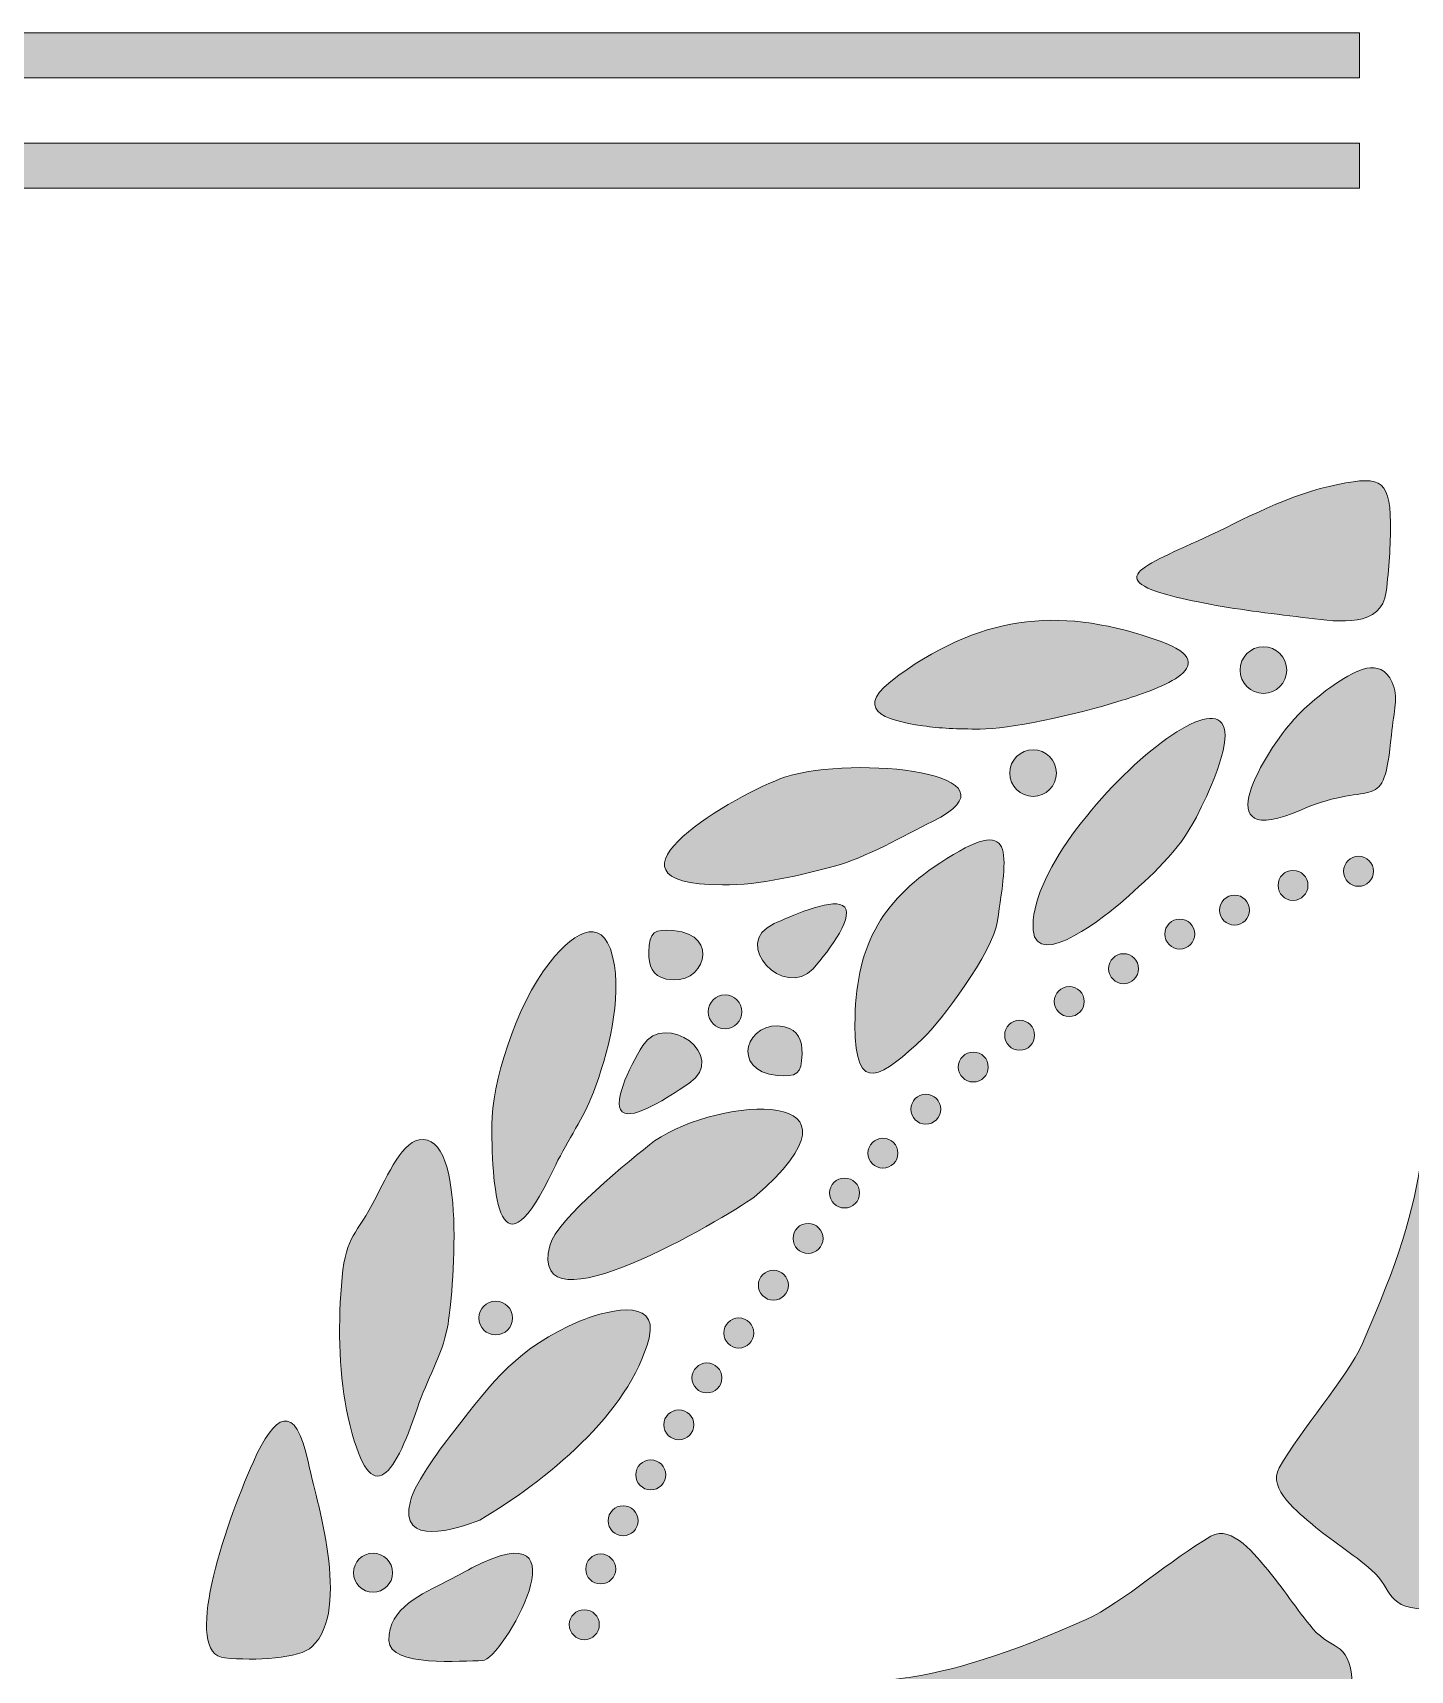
# Model space of a CAD drawing. Header units: inches. Extents: x -128 to 724, y -4 to 847.
# Drawn here: x 256.8 to 423.9, y 633.1 to 831.7 of the extents above; entities that cross this region are included whole.
import ezdxf

# ---------------------------------------------------------------- set-up
doc = ezdxf.new("R2010")
doc.units = ezdxf.units.IN
doc.header["$MEASUREMENT"] = 0
doc.layers.add('图层 1', color=7, linetype='Continuous')

# ---------------------------------------------------------------- blocks, each defined once
blk = doc.blocks.new('block 2')
at = {"layer": '图层 1', "true_color": 0xffffff}
h = blk.add_hatch(color=7, dxfattribs=at)
h.dxf.hatch_style = 2
h.paths.add_polyline_path([(-126.83, 831.65), (417.76, 831.65), (417.76, 826.2), (-126.83, 826.2)])
h = blk.add_hatch(color=7, dxfattribs=at)
h.dxf.hatch_style = 2
h.paths.add_polyline_path([(-126.83, 818.25), (417.76, 818.25), (417.76, 812.8), (-126.83, 812.8)])
h = blk.add_hatch(color=7, dxfattribs=at)
h.dxf.hatch_style = 2
edge = h.paths.add_edge_path()
edge.add_spline(control_points=[(412.13, 650.7), (414, 649.08), (417.06, 647.11), (419.25, 645.22), (422.03, 642.82), (420.64, 640.44), (426.68, 640.44), (426.68, 640.44), (448.2, 640.33), (448.2, 640.33), (451.97, 640.26), (460.38, 639.29), (461.8, 642.37), (463.02, 645.04), (460.06, 646.34), (458.01, 646.83), (457.03, 647.07), (456.01, 647.26), (455.18, 647.54), (434.86, 654.23), (430.88, 670.9), (431.09, 689.53), (431.31, 708.96), (431.78, 728.35), (432.06, 747.79), (432.18, 755.64), (432.23, 763.48), (432.13, 771.3), (431.9, 791.08), (426.81, 791.22), (426.61, 770.51), (426.61, 770.51), (426.4, 747.45), (426.4, 747.45), (426.4, 747.45), (426.13, 718.15), (426.13, 718.15), (425.95, 698.08), (426.74, 692.19), (418.14, 672.71), (416.11, 668.31), (410.73, 662.33), (408.03, 657.62), (406.53, 655), (410.52, 652.1), (412.13, 650.7)], knot_values=[0, 0, 0, 0, 1, 1, 1, 2, 2, 2, 3, 3, 3, 4, 4, 4, 5, 5, 5, 6, 6, 6, 7, 7, 7, 8, 8, 8, 9, 9, 9, 10, 10, 10, 11, 11, 11, 12, 12, 12, 13, 13, 13, 14, 14, 14, 15, 15, 15, 15], degree=3, periodic=1)
h = blk.add_hatch(color=7, dxfattribs=at)
h.dxf.hatch_style = 2
edge = h.paths.add_edge_path()
edge.add_spline(control_points=[(398.12, 769.99), (390.02, 766.36), (386.16, 764.9), (399.63, 762.35), (403.59, 761.6), (407.48, 761.18), (411.63, 760.66), (415.33, 760.2), (420.45, 759.49), (421.02, 763.86), (421.34, 766.62), (421.57, 769.47), (421.54, 772.23), (421.48, 777.82), (420.07, 777.96), (414.1, 776.64), (408.4, 775.37), (402.22, 771.84), (398.12, 769.99)], knot_values=[0, 0, 0, 0, 1, 1, 1, 2, 2, 2, 3, 3, 3, 4, 4, 4, 5, 5, 5, 6, 6, 6, 6], degree=3, periodic=1)
h = blk.add_hatch(color=7, dxfattribs=at)
h.dxf.hatch_style = 2
edge = h.paths.add_edge_path()
edge.add_spline(control_points=[(378.2, 722.84), (378.6, 717.77), (387.31, 724.79), (389.16, 726.44), (392.5, 729.41), (395.83, 732.3), (397.99, 736.54), (412.42, 764.92), (377.21, 735.56), (378.2, 722.84)], knot_values=[0, 0, 0, 0, 1, 1, 1, 2, 2, 2, 3, 3, 3, 3], degree=3, periodic=1)
h = blk.add_hatch(color=7, dxfattribs=at)
h.dxf.hatch_style = 2
edge = h.paths.add_edge_path()
edge.add_spline(control_points=[(393.58, 757.87), (382.01, 761.98), (372.63, 761.4), (361.9, 753.75), (356.02, 749.55), (360.01, 748.31), (364.83, 747.6), (366.89, 747.29), (368.95, 747.21), (371.76, 747.21), (375.22, 747.21), (382.93, 748.79), (388.99, 750.7), (392.51, 751.8), (402.1, 754.82), (393.58, 757.87)], knot_values=[0, 0, 0, 0, 1, 1, 1, 2, 2, 2, 3, 3, 3, 4, 4, 4, 5, 5, 5, 5], degree=3, periodic=1)
h = blk.add_hatch(color=7, dxfattribs=at)
h.dxf.hatch_style = 2
edge = h.paths.add_edge_path()
edge.add_spline(control_points=[(406.12, 751.54), (407.68, 751.54), (408.95, 752.81), (408.95, 754.37), (408.95, 755.92), (407.68, 757.19), (406.12, 757.19), (404.56, 757.19), (403.29, 755.92), (403.29, 754.37), (403.29, 752.81), (404.56, 751.54), (406.12, 751.54)], knot_values=[0, 0, 0, 0, 1, 1, 1, 2, 2, 2, 3, 3, 3, 4, 4, 4, 4], degree=3, periodic=1)
h = blk.add_hatch(color=7, dxfattribs=at)
h.dxf.hatch_style = 2
edge = h.paths.add_edge_path()
edge.add_spline(control_points=[(414.98, 752.76), (412.86, 751.39), (410.94, 749.59), (409.8, 748.35), (406.5, 744.73), (398.68, 732.19), (410.74, 737.42), (419.74, 741.32), (420.64, 736.42), (421.65, 746.47), (421.95, 749.55), (422.56, 751.11), (421.74, 752.87), (420.23, 756.07), (417.35, 754.29), (414.98, 752.76)], knot_values=[0, 0, 0, 0, 1, 1, 1, 2, 2, 2, 3, 3, 3, 4, 4, 4, 5, 5, 5, 5], degree=3, periodic=1)
h = blk.add_hatch(color=7, dxfattribs=at)
h.dxf.hatch_style = 2
edge = h.paths.add_edge_path()
edge.add_spline(control_points=[(381.01, 741.88), (381.01, 743.43), (379.74, 744.7), (378.19, 744.7), (376.63, 744.7), (375.36, 743.43), (375.36, 741.88), (375.36, 740.32), (376.63, 739.05), (378.19, 739.05), (379.74, 739.05), (381.01, 740.32), (381.01, 741.88)], knot_values=[0, 0, 0, 0, 1, 1, 1, 2, 2, 2, 3, 3, 3, 4, 4, 4, 4], degree=3, periodic=1)
h = blk.add_hatch(color=7, dxfattribs=at)
h.dxf.hatch_style = 2
edge = h.paths.add_edge_path()
edge.add_spline(control_points=[(348.04, 741.36), (342.44, 739.52), (323.28, 728.4), (340.5, 728.3), (345.15, 728.28), (350.04, 729.52), (354.09, 730.59), (357.87, 731.58), (362.51, 734.29), (365.98, 736.01), (377.68, 741.75), (356.61, 744.18), (348.04, 741.36)], knot_values=[0, 0, 0, 0, 1, 1, 1, 2, 2, 2, 3, 3, 3, 4, 4, 4, 4], degree=3, periodic=1)
h = blk.add_hatch(color=7, dxfattribs=at)
h.dxf.hatch_style = 2
edge = h.paths.add_edge_path()
edge.add_spline(control_points=[(366.86, 730.95), (359.64, 726.2), (356.58, 720.7), (356.58, 711.34), (356.58, 702.41), (359.93, 705.15), (364.91, 709.78), (366.79, 711.51), (373.39, 720.2), (373.88, 723.94), (374.98, 732.25), (376.37, 737.21), (366.86, 730.95)], knot_values=[0, 0, 0, 0, 1, 1, 1, 2, 2, 2, 3, 3, 3, 4, 4, 4, 4], degree=3, periodic=1)
h = blk.add_hatch(color=7, dxfattribs=at)
h.dxf.hatch_style = 2
edge = h.paths.add_edge_path()
edge.add_spline(control_points=[(419.48, 729.96), (419.48, 730.96), (418.67, 731.78), (417.67, 731.78), (416.66, 731.78), (415.85, 730.96), (415.85, 729.96), (415.85, 728.96), (416.66, 728.14), (417.67, 728.14), (418.67, 728.14), (419.48, 728.96), (419.48, 729.96)], knot_values=[0, 0, 0, 0, 1, 1, 1, 2, 2, 2, 3, 3, 3, 4, 4, 4, 4], degree=3, periodic=1)
h = blk.add_hatch(color=7, dxfattribs=at)
h.dxf.hatch_style = 2
edge = h.paths.add_edge_path()
edge.add_spline(control_points=[(409.71, 730.07), (410.72, 730.07), (411.53, 729.26), (411.53, 728.25), (411.53, 727.25), (410.72, 726.44), (409.71, 726.44), (408.71, 726.44), (407.9, 727.25), (407.9, 728.25), (407.9, 729.26), (408.71, 730.07), (409.71, 730.07)], knot_values=[0, 0, 0, 0, 1, 1, 1, 2, 2, 2, 3, 3, 3, 4, 4, 4, 4], degree=3, periodic=1)
h = blk.add_hatch(color=7, dxfattribs=at)
h.dxf.hatch_style = 2
edge = h.paths.add_edge_path()
edge.add_spline(control_points=[(400.8, 725.25), (400.8, 724.24), (401.62, 723.43), (402.62, 723.43), (403.62, 723.43), (404.43, 724.24), (404.43, 725.25), (404.43, 726.25), (403.62, 727.07), (402.62, 727.07), (401.62, 727.07), (400.8, 726.25), (400.8, 725.25)], knot_values=[0, 0, 0, 0, 1, 1, 1, 2, 2, 2, 3, 3, 3, 4, 4, 4, 4], degree=3, periodic=1)
h = blk.add_hatch(color=7, dxfattribs=at)
h.dxf.hatch_style = 2
edge = h.paths.add_edge_path()
edge.add_spline(control_points=[(319.6, 718.96), (315.3, 713.6), (312.54, 704.01), (312.54, 699.26), (312.54, 690.63), (313.49, 680.06), (320.01, 693.81), (321.4, 696.73), (323.45, 699.78), (324.54, 702.4), (326.22, 706.45), (328.22, 713.43), (327.41, 718.53), (326.39, 724.96), (322.72, 722.85), (319.6, 718.96)], knot_values=[0, 0, 0, 0, 1, 1, 1, 2, 2, 2, 3, 3, 3, 4, 4, 4, 5, 5, 5, 5], degree=3, periodic=1)
h = blk.add_hatch(color=7, dxfattribs=at)
h.dxf.hatch_style = 2
edge = h.paths.add_edge_path()
edge.add_spline(control_points=[(355.08, 725.82), (353.57, 726.69), (348.52, 724.39), (346.79, 723.62), (341.37, 721.19), (348.07, 714.38), (351.49, 718.14), (353.56, 720.43), (356.77, 724.85), (355.08, 725.82)], knot_values=[0, 0, 0, 0, 1, 1, 1, 2, 2, 2, 3, 3, 3, 3], degree=3, periodic=1)
h = blk.add_hatch(color=7, dxfattribs=at)
h.dxf.hatch_style = 2
edge = h.paths.add_edge_path()
edge.add_spline(control_points=[(331.58, 720.18), (331.55, 718.49), (332.01, 717.28), (333.69, 716.89), (338.25, 715.85), (340.5, 722.28), (334.54, 722.78), (332.3, 722.96), (331.62, 722.67), (331.58, 720.18)], knot_values=[0, 0, 0, 0, 1, 1, 1, 2, 2, 2, 3, 3, 3, 3], degree=3, periodic=1)
h = blk.add_hatch(color=7, dxfattribs=at)
h.dxf.hatch_style = 2
edge = h.paths.add_edge_path()
edge.add_spline(control_points=[(394.16, 722.35), (394.16, 721.35), (394.97, 720.53), (395.97, 720.53), (396.98, 720.53), (397.79, 721.35), (397.79, 722.35), (397.79, 723.35), (396.98, 724.17), (395.97, 724.17), (394.97, 724.17), (394.16, 723.35), (394.16, 722.35)], knot_values=[0, 0, 0, 0, 1, 1, 1, 2, 2, 2, 3, 3, 3, 4, 4, 4, 4], degree=3, periodic=1)
h = blk.add_hatch(color=7, dxfattribs=at)
h.dxf.hatch_style = 2
edge = h.paths.add_edge_path()
edge.add_spline(control_points=[(387.35, 718.15), (387.35, 717.14), (388.16, 716.33), (389.16, 716.33), (390.16, 716.33), (390.98, 717.14), (390.98, 718.15), (390.98, 719.15), (390.16, 719.97), (389.16, 719.97), (388.16, 719.97), (387.35, 719.15), (387.35, 718.15)], knot_values=[0, 0, 0, 0, 1, 1, 1, 2, 2, 2, 3, 3, 3, 4, 4, 4, 4], degree=3, periodic=1)
h = blk.add_hatch(color=7, dxfattribs=at)
h.dxf.hatch_style = 2
edge = h.paths.add_edge_path()
edge.add_spline(control_points=[(338.77, 712.92), (338.77, 711.79), (339.7, 710.87), (340.82, 710.87), (341.95, 710.87), (342.87, 711.79), (342.87, 712.92), (342.87, 714.05), (341.95, 714.98), (340.82, 714.98), (339.7, 714.98), (338.77, 714.05), (338.77, 712.92)], knot_values=[0, 0, 0, 0, 1, 1, 1, 2, 2, 2, 3, 3, 3, 4, 4, 4, 4], degree=3, periodic=1)
h = blk.add_hatch(color=7, dxfattribs=at)
h.dxf.hatch_style = 2
edge = h.paths.add_edge_path()
edge.add_spline(control_points=[(380.76, 714.17), (380.76, 713.17), (381.58, 712.35), (382.58, 712.35), (383.58, 712.35), (384.39, 713.17), (384.39, 714.17), (384.39, 715.17), (383.58, 715.99), (382.58, 715.99), (381.58, 715.99), (380.76, 715.17), (380.76, 714.17)], knot_values=[0, 0, 0, 0, 1, 1, 1, 2, 2, 2, 3, 3, 3, 4, 4, 4, 4], degree=3, periodic=1)
h = blk.add_hatch(color=7, dxfattribs=at)
h.dxf.hatch_style = 2
edge = h.paths.add_edge_path()
edge.add_spline(control_points=[(330.86, 708.82), (329.21, 706.2), (326.82, 701.29), (328.65, 700.63), (330.29, 700.03), (334.86, 703.17), (336.43, 704.24), (341.34, 707.57), (333.57, 713.12), (330.86, 708.82)], knot_values=[0, 0, 0, 0, 1, 1, 1, 2, 2, 2, 3, 3, 3, 3], degree=3, periodic=1)
h = blk.add_hatch(color=7, dxfattribs=at)
h.dxf.hatch_style = 2
edge = h.paths.add_edge_path()
edge.add_spline(control_points=[(348.05, 711.1), (343.49, 712.14), (341.24, 705.71), (347.2, 705.21), (349.45, 705.02), (350.12, 705.32), (350.16, 707.82), (350.19, 709.5), (349.73, 710.71), (348.05, 711.1)], knot_values=[0, 0, 0, 0, 1, 1, 1, 2, 2, 2, 3, 3, 3, 3], degree=3, periodic=1)
h = blk.add_hatch(color=7, dxfattribs=at)
h.dxf.hatch_style = 2
edge = h.paths.add_edge_path()
edge.add_spline(control_points=[(374.74, 710.08), (374.74, 709.08), (375.55, 708.26), (376.56, 708.26), (377.56, 708.26), (378.37, 709.08), (378.37, 710.08), (378.37, 711.09), (377.56, 711.9), (376.56, 711.9), (375.55, 711.9), (374.74, 711.09), (374.74, 710.08)], knot_values=[0, 0, 0, 0, 1, 1, 1, 2, 2, 2, 3, 3, 3, 4, 4, 4, 4], degree=3, periodic=1)
h = blk.add_hatch(color=7, dxfattribs=at)
h.dxf.hatch_style = 2
edge = h.paths.add_edge_path()
edge.add_spline(control_points=[(369.11, 706.22), (369.11, 705.22), (369.93, 704.41), (370.93, 704.41), (371.94, 704.41), (372.75, 705.22), (372.75, 706.22), (372.75, 707.23), (371.94, 708.04), (370.93, 708.04), (369.94, 708.04), (369.11, 707.23), (369.11, 706.22)], knot_values=[0, 0, 0, 0, 1, 1, 1, 2, 2, 2, 3, 3, 3, 4, 4, 4, 4], degree=3, periodic=1)
h = blk.add_hatch(color=7, dxfattribs=at)
h.dxf.hatch_style = 2
edge = h.paths.add_edge_path()
edge.add_spline(control_points=[(319.56, 684.56), (316.78, 673.57), (340.62, 687.84), (344.37, 690.43), (359.99, 703.96), (340.32, 702.71), (332.28, 697.28), (329.35, 694.96), (320.38, 687.79), (319.56, 684.56)], knot_values=[0, 0, 0, 0, 1, 1, 1, 2, 2, 2, 3, 3, 3, 3], degree=3, periodic=1)
h = blk.add_hatch(color=7, dxfattribs=at)
h.dxf.hatch_style = 2
edge = h.paths.add_edge_path()
edge.add_spline(control_points=[(363.36, 701.11), (363.36, 700.11), (364.17, 699.29), (365.17, 699.29), (366.18, 699.29), (366.99, 700.11), (366.99, 701.11), (366.99, 702.11), (366.18, 702.93), (365.17, 702.93), (364.17, 702.93), (363.36, 702.11), (363.36, 701.11)], knot_values=[0, 0, 0, 0, 1, 1, 1, 2, 2, 2, 3, 3, 3, 4, 4, 4, 4], degree=3, periodic=1)
h = blk.add_hatch(color=7, dxfattribs=at)
h.dxf.hatch_style = 2
edge = h.paths.add_edge_path()
edge.add_spline(control_points=[(303.72, 697.4), (301.39, 696.98), (299.56, 692.34), (298.03, 689.55), (295.79, 685.46), (294.73, 685.57), (294.28, 679.71), (293.87, 674.33), (294.02, 668.64), (295.12, 663.73), (297.7, 652.26), (300.58, 656.15), (303.51, 664.89), (304.67, 668.38), (306.46, 671.12), (307.15, 674.66), (307.84, 678.31), (309.62, 698.47), (303.72, 697.4)], knot_values=[0, 0, 0, 0, 1, 1, 1, 2, 2, 2, 3, 3, 3, 4, 4, 4, 5, 5, 5, 6, 6, 6, 6], degree=3, periodic=1)
h = blk.add_hatch(color=7, dxfattribs=at)
h.dxf.hatch_style = 2
edge = h.paths.add_edge_path()
edge.add_spline(control_points=[(358.16, 695.77), (358.16, 694.77), (358.97, 693.96), (359.98, 693.96), (360.97, 693.96), (361.79, 694.77), (361.79, 695.77), (361.79, 696.77), (360.98, 697.59), (359.98, 697.59), (358.97, 697.59), (358.16, 696.77), (358.16, 695.77)], knot_values=[0, 0, 0, 0, 1, 1, 1, 2, 2, 2, 3, 3, 3, 4, 4, 4, 4], degree=3, periodic=1)
h = blk.add_hatch(color=7, dxfattribs=at)
h.dxf.hatch_style = 2
edge = h.paths.add_edge_path()
edge.add_spline(control_points=[(355.32, 689.13), (356.32, 689.13), (357.14, 689.95), (357.14, 690.95), (357.14, 691.95), (356.32, 692.76), (355.32, 692.76), (354.32, 692.76), (353.5, 691.95), (353.5, 690.95), (353.5, 689.95), (354.32, 689.13), (355.32, 689.13)], knot_values=[0, 0, 0, 0, 1, 1, 1, 2, 2, 2, 3, 3, 3, 4, 4, 4, 4], degree=3, periodic=1)
h = blk.add_hatch(color=7, dxfattribs=at)
h.dxf.hatch_style = 2
edge = h.paths.add_edge_path()
edge.add_spline(control_points=[(349.07, 685.44), (349.07, 684.44), (349.88, 683.62), (350.89, 683.62), (351.89, 683.62), (352.71, 684.44), (352.71, 685.44), (352.71, 686.44), (351.89, 687.26), (350.89, 687.26), (349.88, 687.26), (349.07, 686.44), (349.07, 685.44)], knot_values=[0, 0, 0, 0, 1, 1, 1, 2, 2, 2, 3, 3, 3, 4, 4, 4, 4], degree=3, periodic=1)
h = blk.add_hatch(color=7, dxfattribs=at)
h.dxf.hatch_style = 2
edge = h.paths.add_edge_path()
edge.add_spline(control_points=[(344.86, 679.76), (344.86, 678.76), (345.69, 677.95), (346.68, 677.95), (347.68, 677.95), (348.51, 678.76), (348.51, 679.76), (348.51, 680.76), (347.68, 681.58), (346.68, 681.58), (345.69, 681.58), (344.86, 680.76), (344.86, 679.76)], knot_values=[0, 0, 0, 0, 1, 1, 1, 2, 2, 2, 3, 3, 3, 4, 4, 4, 4], degree=3, periodic=1)
h = blk.add_hatch(color=7, dxfattribs=at)
h.dxf.hatch_style = 2
edge = h.paths.add_edge_path()
edge.add_spline(control_points=[(302.65, 653.58), (301.2, 647.95), (308.22, 650.14), (311.08, 651.29), (318.99, 655.97), (329.23, 664.18), (331.6, 673.36), (332.95, 678.58), (325.83, 676.53), (323.18, 675.39), (315.73, 672.24), (312.58, 668.05), (308.04, 662.2), (306.63, 660.38), (303.25, 655.94), (302.65, 653.58)], knot_values=[0, 0, 0, 0, 1, 1, 1, 2, 2, 2, 3, 3, 3, 4, 4, 4, 5, 5, 5, 5], degree=3, periodic=1)
h = blk.add_hatch(color=7, dxfattribs=at)
h.dxf.hatch_style = 2
edge = h.paths.add_edge_path()
edge.add_spline(control_points=[(310.95, 675.79), (310.95, 674.65), (311.87, 673.73), (313, 673.73), (314.13, 673.73), (315.05, 674.65), (315.05, 675.79), (315.05, 676.91), (314.13, 677.84), (313, 677.84), (311.87, 677.84), (310.95, 676.91), (310.95, 675.79)], knot_values=[0, 0, 0, 0, 1, 1, 1, 2, 2, 2, 3, 3, 3, 4, 4, 4, 4], degree=3, periodic=1)
h = blk.add_hatch(color=7, dxfattribs=at)
h.dxf.hatch_style = 2
edge = h.paths.add_edge_path()
edge.add_spline(control_points=[(340.67, 673.97), (340.67, 672.97), (341.48, 672.15), (342.49, 672.15), (343.49, 672.15), (344.3, 672.97), (344.3, 673.97), (344.3, 674.97), (343.49, 675.79), (342.49, 675.79), (341.48, 675.79), (340.67, 674.97), (340.67, 673.97)], knot_values=[0, 0, 0, 0, 1, 1, 1, 2, 2, 2, 3, 3, 3, 4, 4, 4, 4], degree=3, periodic=1)
h = blk.add_hatch(color=7, dxfattribs=at)
h.dxf.hatch_style = 2
edge = h.paths.add_edge_path()
edge.add_spline(control_points=[(338.62, 666.7), (339.63, 666.7), (340.44, 667.52), (340.44, 668.52), (340.44, 669.52), (339.63, 670.34), (338.62, 670.34), (337.63, 670.34), (336.81, 669.52), (336.81, 668.52), (336.81, 667.52), (337.63, 666.7), (338.62, 666.7)], knot_values=[0, 0, 0, 0, 1, 1, 1, 2, 2, 2, 3, 3, 3, 4, 4, 4, 4], degree=3, periodic=1)
h = blk.add_hatch(color=7, dxfattribs=at)
h.dxf.hatch_style = 2
edge = h.paths.add_edge_path()
edge.add_spline(control_points=[(290.73, 635.95), (295.56, 640.41), (291.16, 654.03), (290.29, 658.17), (288.67, 665.87), (286.17, 664.06), (283.61, 658.36), (279.93, 650.17), (275, 635.06), (280.14, 634.57), (283.74, 634.22), (289.27, 634.46), (290.73, 635.95)], knot_values=[0, 0, 0, 0, 1, 1, 1, 2, 2, 2, 3, 3, 3, 4, 4, 4, 4], degree=3, periodic=1)
h = blk.add_hatch(color=7, dxfattribs=at)
h.dxf.hatch_style = 2
edge = h.paths.add_edge_path()
edge.add_spline(control_points=[(335.22, 661.02), (336.22, 661.02), (337.04, 661.84), (337.04, 662.84), (337.04, 663.84), (336.22, 664.65), (335.22, 664.65), (334.22, 664.65), (333.39, 663.84), (333.39, 662.84), (333.39, 661.84), (334.22, 661.02), (335.22, 661.02)], knot_values=[0, 0, 0, 0, 1, 1, 1, 2, 2, 2, 3, 3, 3, 4, 4, 4, 4], degree=3, periodic=1)
h = blk.add_hatch(color=7, dxfattribs=at)
h.dxf.hatch_style = 2
edge = h.paths.add_edge_path()
edge.add_spline(control_points=[(331.82, 654.95), (332.81, 654.95), (333.63, 655.76), (333.63, 656.77), (333.63, 657.76), (332.81, 658.58), (331.82, 658.58), (330.81, 658.58), (329.99, 657.76), (329.99, 656.77), (329.99, 655.76), (330.81, 654.95), (331.82, 654.95)], knot_values=[0, 0, 0, 0, 1, 1, 1, 2, 2, 2, 3, 3, 3, 4, 4, 4, 4], degree=3, periodic=1)
h = blk.add_hatch(color=7, dxfattribs=at)
h.dxf.hatch_style = 2
edge = h.paths.add_edge_path()
edge.add_spline(control_points=[(311.42, 634.24), (313.68, 634.24), (324.6, 653.03), (310.09, 645.48), (308.99, 644.91), (308.12, 644.4), (307.01, 643.83), (304.22, 642.4), (299.93, 640.62), (300.05, 636.69), (300.14, 633.38), (308.95, 634.24), (311.42, 634.24)], knot_values=[0, 0, 0, 0, 1, 1, 1, 2, 2, 2, 3, 3, 3, 4, 4, 4, 4], degree=3, periodic=1)
h = blk.add_hatch(color=7, dxfattribs=at)
h.dxf.hatch_style = 2
edge = h.paths.add_edge_path()
edge.add_spline(control_points=[(330.28, 651.2), (330.28, 652.2), (329.46, 653.02), (328.46, 653.02), (327.46, 653.02), (326.64, 652.2), (326.64, 651.2), (326.64, 650.2), (327.46, 649.38), (328.46, 649.38), (329.46, 649.38), (330.28, 650.2), (330.28, 651.2)], knot_values=[0, 0, 0, 0, 1, 1, 1, 2, 2, 2, 3, 3, 3, 4, 4, 4, 4], degree=3, periodic=1)
h = blk.add_hatch(color=7, dxfattribs=at)
h.dxf.hatch_style = 2
edge = h.paths.add_edge_path()
edge.add_spline(control_points=[(410.52, 599.34), (411.01, 597.3), (412.32, 594.34), (414.99, 595.56), (418.07, 596.98), (417.1, 605.38), (417.02, 609.16), (417.02, 609.16), (416.91, 630.68), (416.91, 630.68), (416.91, 636.71), (414.54, 635.32), (412.13, 638.1), (410.25, 640.29), (408.28, 643.36), (406.65, 645.23), (405.26, 646.83), (402.36, 650.82), (399.75, 649.32), (395.03, 646.63), (389.05, 641.24), (384.64, 639.22), (365.17, 630.61), (359.27, 631.4), (339.21, 631.22), (339.21, 631.22), (309.9, 630.95), (309.9, 630.95), (309.9, 630.95), (286.85, 630.74), (286.85, 630.74), (266.13, 630.55), (266.29, 625.46), (286.06, 625.22), (293.88, 625.13), (301.72, 625.18), (309.57, 625.29), (329, 625.57), (348.39, 626.04), (367.82, 626.26), (386.46, 626.47), (403.13, 622.49), (409.82, 602.18), (410.09, 601.34), (410.29, 600.32), (410.52, 599.34)], knot_values=[0, 0, 0, 0, 1, 1, 1, 2, 2, 2, 3, 3, 3, 4, 4, 4, 5, 5, 5, 6, 6, 6, 7, 7, 7, 8, 8, 8, 9, 9, 9, 10, 10, 10, 11, 11, 11, 12, 12, 12, 13, 13, 13, 14, 14, 14, 15, 15, 15, 15], degree=3, periodic=1)
h = blk.add_hatch(color=7, dxfattribs=at)
h.dxf.hatch_style = 2
edge = h.paths.add_edge_path()
edge.add_spline(control_points=[(298.12, 647.26), (296.82, 647.26), (295.75, 646.2), (295.75, 644.89), (295.75, 643.59), (296.82, 642.53), (298.12, 642.53), (299.43, 642.53), (300.49, 643.59), (300.49, 644.89), (300.49, 646.2), (299.43, 647.26), (298.12, 647.26)], knot_values=[0, 0, 0, 0, 1, 1, 1, 2, 2, 2, 3, 3, 3, 4, 4, 4, 4], degree=3, periodic=1)
h = blk.add_hatch(color=7, dxfattribs=at)
h.dxf.hatch_style = 2
edge = h.paths.add_edge_path()
edge.add_spline(control_points=[(327.56, 645.35), (327.56, 646.35), (326.74, 647.17), (325.74, 647.17), (324.73, 647.17), (323.92, 646.35), (323.92, 645.35), (323.92, 644.35), (324.73, 643.54), (325.74, 643.54), (326.74, 643.54), (327.56, 644.35), (327.56, 645.35)], knot_values=[0, 0, 0, 0, 1, 1, 1, 2, 2, 2, 3, 3, 3, 4, 4, 4, 4], degree=3, periodic=1)
h = blk.add_hatch(color=7, dxfattribs=at)
h.dxf.hatch_style = 2
edge = h.paths.add_edge_path()
edge.add_spline(control_points=[(321.93, 638.6), (321.93, 637.59), (322.75, 636.78), (323.75, 636.78), (324.75, 636.78), (325.57, 637.59), (325.57, 638.6), (325.57, 639.6), (324.75, 640.41), (323.75, 640.41), (322.75, 640.41), (321.93, 639.6), (321.93, 638.6)], knot_values=[0, 0, 0, 0, 1, 1, 1, 2, 2, 2, 3, 3, 3, 4, 4, 4, 4], degree=3, periodic=1)
at = {"layer": '图层 1', "lineweight": 0}
for points in [[(-126.83, 831.65), (417.76, 831.65), (417.76, 826.2), (-126.83, 826.2), (-126.83, 831.65)], [(-126.83, 818.25), (417.76, 818.25), (417.76, 812.8), (-126.83, 812.8), (-126.83, 818.25)]]:
    blk.add_lwpolyline(points, dxfattribs=at)
for points, knots in [([(412.13, 650.7), (414, 649.08), (417.06, 647.11), (419.25, 645.22), (422.03, 642.82), (420.64, 640.44), (426.68, 640.44), (426.68, 640.44), (448.2, 640.33), (448.2, 640.33), (451.97, 640.26), (460.38, 639.29), (461.8, 642.37), (463.02, 645.04), (460.06, 646.34), (458.01, 646.83), (457.03, 647.07), (456.01, 647.26), (455.18, 647.54), (434.86, 654.23), (430.88, 670.9), (431.09, 689.53), (431.31, 708.96), (431.78, 728.35), (432.06, 747.79), (432.18, 755.64), (432.23, 763.48), (432.13, 771.3), (431.9, 791.08), (426.81, 791.22), (426.61, 770.51), (426.61, 770.51), (426.4, 747.45), (426.4, 747.45), (426.4, 747.45), (426.13, 718.15), (426.13, 718.15), (425.95, 698.08), (426.74, 692.19), (418.14, 672.71), (416.11, 668.31), (410.73, 662.33), (408.03, 657.62), (406.53, 655), (410.52, 652.1), (412.13, 650.7)], [0, 0, 0, 0, 1, 1, 1, 2, 2, 2, 3, 3, 3, 4, 4, 4, 5, 5, 5, 6, 6, 6, 7, 7, 7, 8, 8, 8, 9, 9, 9, 10, 10, 10, 11, 11, 11, 12, 12, 12, 13, 13, 13, 14, 14, 14, 15, 15, 15, 15]), ([(398.12, 769.99), (390.02, 766.36), (386.16, 764.9), (399.63, 762.35), (403.59, 761.6), (407.48, 761.18), (411.63, 760.66), (415.33, 760.2), (420.45, 759.49), (421.02, 763.86), (421.34, 766.62), (421.57, 769.47), (421.54, 772.23), (421.48, 777.82), (420.07, 777.96), (414.1, 776.64), (408.4, 775.37), (402.22, 771.84), (398.12, 769.99)], [0, 0, 0, 0, 1, 1, 1, 2, 2, 2, 3, 3, 3, 4, 4, 4, 5, 5, 5, 6, 6, 6, 6]), ([(378.2, 722.84), (378.6, 717.77), (387.31, 724.79), (389.16, 726.44), (392.5, 729.41), (395.83, 732.3), (397.99, 736.54), (412.42, 764.92), (377.21, 735.56), (378.2, 722.84)], [0, 0, 0, 0, 1, 1, 1, 2, 2, 2, 3, 3, 3, 3]), ([(393.58, 757.87), (382.01, 761.98), (372.63, 761.4), (361.9, 753.75), (356.02, 749.55), (360.01, 748.31), (364.83, 747.6), (366.89, 747.29), (368.95, 747.21), (371.76, 747.21), (375.22, 747.21), (382.93, 748.79), (388.99, 750.7), (392.51, 751.8), (402.1, 754.82), (393.58, 757.87)], [0, 0, 0, 0, 1, 1, 1, 2, 2, 2, 3, 3, 3, 4, 4, 4, 5, 5, 5, 5]), ([(406.12, 751.54), (407.68, 751.54), (408.95, 752.81), (408.95, 754.37), (408.95, 755.92), (407.68, 757.19), (406.12, 757.19), (404.56, 757.19), (403.29, 755.92), (403.29, 754.37), (403.29, 752.81), (404.56, 751.54), (406.12, 751.54)], [0, 0, 0, 0, 1, 1, 1, 2, 2, 2, 3, 3, 3, 4, 4, 4, 4]), ([(414.98, 752.76), (412.86, 751.39), (410.94, 749.59), (409.8, 748.35), (406.5, 744.73), (398.68, 732.19), (410.74, 737.42), (419.74, 741.32), (420.64, 736.42), (421.65, 746.47), (421.95, 749.55), (422.56, 751.11), (421.74, 752.87), (420.23, 756.07), (417.35, 754.29), (414.98, 752.76)], [0, 0, 0, 0, 1, 1, 1, 2, 2, 2, 3, 3, 3, 4, 4, 4, 5, 5, 5, 5]), ([(381.01, 741.88), (381.01, 743.43), (379.74, 744.7), (378.19, 744.7), (376.63, 744.7), (375.36, 743.43), (375.36, 741.88), (375.36, 740.32), (376.63, 739.05), (378.19, 739.05), (379.74, 739.05), (381.01, 740.32), (381.01, 741.88)], [0, 0, 0, 0, 1, 1, 1, 2, 2, 2, 3, 3, 3, 4, 4, 4, 4]), ([(348.04, 741.36), (342.44, 739.52), (323.28, 728.4), (340.5, 728.3), (345.15, 728.28), (350.04, 729.52), (354.09, 730.59), (357.87, 731.58), (362.51, 734.29), (365.98, 736.01), (377.68, 741.75), (356.61, 744.18), (348.04, 741.36)], [0, 0, 0, 0, 1, 1, 1, 2, 2, 2, 3, 3, 3, 4, 4, 4, 4]), ([(366.86, 730.95), (359.64, 726.2), (356.58, 720.7), (356.58, 711.34), (356.58, 702.41), (359.93, 705.15), (364.91, 709.78), (366.79, 711.51), (373.39, 720.2), (373.88, 723.94), (374.98, 732.25), (376.37, 737.21), (366.86, 730.95)], [0, 0, 0, 0, 1, 1, 1, 2, 2, 2, 3, 3, 3, 4, 4, 4, 4]), ([(419.48, 729.96), (419.48, 730.96), (418.67, 731.78), (417.67, 731.78), (416.66, 731.78), (415.85, 730.96), (415.85, 729.96), (415.85, 728.96), (416.66, 728.14), (417.67, 728.14), (418.67, 728.14), (419.48, 728.96), (419.48, 729.96)], [0, 0, 0, 0, 1, 1, 1, 2, 2, 2, 3, 3, 3, 4, 4, 4, 4]), ([(409.71, 730.07), (410.72, 730.07), (411.53, 729.26), (411.53, 728.25), (411.53, 727.25), (410.72, 726.44), (409.71, 726.44), (408.71, 726.44), (407.9, 727.25), (407.9, 728.25), (407.9, 729.26), (408.71, 730.07), (409.71, 730.07)], [0, 0, 0, 0, 1, 1, 1, 2, 2, 2, 3, 3, 3, 4, 4, 4, 4]), ([(400.8, 725.25), (400.8, 724.24), (401.62, 723.43), (402.62, 723.43), (403.62, 723.43), (404.43, 724.24), (404.43, 725.25), (404.43, 726.25), (403.62, 727.07), (402.62, 727.07), (401.62, 727.07), (400.8, 726.25), (400.8, 725.25)], [0, 0, 0, 0, 1, 1, 1, 2, 2, 2, 3, 3, 3, 4, 4, 4, 4]), ([(319.6, 718.96), (315.3, 713.6), (312.54, 704.01), (312.54, 699.26), (312.54, 690.63), (313.49, 680.06), (320.01, 693.81), (321.4, 696.73), (323.45, 699.78), (324.54, 702.4), (326.22, 706.45), (328.22, 713.43), (327.41, 718.53), (326.39, 724.96), (322.72, 722.85), (319.6, 718.96)], [0, 0, 0, 0, 1, 1, 1, 2, 2, 2, 3, 3, 3, 4, 4, 4, 5, 5, 5, 5]), ([(355.08, 725.82), (353.57, 726.69), (348.52, 724.39), (346.79, 723.62), (341.37, 721.19), (348.07, 714.38), (351.49, 718.14), (353.56, 720.43), (356.77, 724.85), (355.08, 725.82)], [0, 0, 0, 0, 1, 1, 1, 2, 2, 2, 3, 3, 3, 3]), ([(331.58, 720.18), (331.55, 718.49), (332.01, 717.28), (333.69, 716.89), (338.25, 715.85), (340.5, 722.28), (334.54, 722.78), (332.3, 722.96), (331.62, 722.67), (331.58, 720.18)], [0, 0, 0, 0, 1, 1, 1, 2, 2, 2, 3, 3, 3, 3]), ([(394.16, 722.35), (394.16, 721.35), (394.97, 720.53), (395.97, 720.53), (396.98, 720.53), (397.79, 721.35), (397.79, 722.35), (397.79, 723.35), (396.98, 724.17), (395.97, 724.17), (394.97, 724.17), (394.16, 723.35), (394.16, 722.35)], [0, 0, 0, 0, 1, 1, 1, 2, 2, 2, 3, 3, 3, 4, 4, 4, 4]), ([(387.35, 718.15), (387.35, 717.14), (388.16, 716.33), (389.16, 716.33), (390.16, 716.33), (390.98, 717.14), (390.98, 718.15), (390.98, 719.15), (390.16, 719.97), (389.16, 719.97), (388.16, 719.97), (387.35, 719.15), (387.35, 718.15)], [0, 0, 0, 0, 1, 1, 1, 2, 2, 2, 3, 3, 3, 4, 4, 4, 4]), ([(338.77, 712.92), (338.77, 711.79), (339.7, 710.87), (340.82, 710.87), (341.95, 710.87), (342.87, 711.79), (342.87, 712.92), (342.87, 714.05), (341.95, 714.98), (340.82, 714.98), (339.7, 714.98), (338.77, 714.05), (338.77, 712.92)], [0, 0, 0, 0, 1, 1, 1, 2, 2, 2, 3, 3, 3, 4, 4, 4, 4]), ([(380.76, 714.17), (380.76, 713.17), (381.58, 712.35), (382.58, 712.35), (383.58, 712.35), (384.39, 713.17), (384.39, 714.17), (384.39, 715.17), (383.58, 715.99), (382.58, 715.99), (381.58, 715.99), (380.76, 715.17), (380.76, 714.17)], [0, 0, 0, 0, 1, 1, 1, 2, 2, 2, 3, 3, 3, 4, 4, 4, 4]), ([(330.86, 708.82), (329.21, 706.2), (326.82, 701.29), (328.65, 700.63), (330.29, 700.03), (334.86, 703.17), (336.43, 704.24), (341.34, 707.57), (333.57, 713.12), (330.86, 708.82)], [0, 0, 0, 0, 1, 1, 1, 2, 2, 2, 3, 3, 3, 3]), ([(348.05, 711.1), (343.49, 712.14), (341.24, 705.71), (347.2, 705.21), (349.45, 705.02), (350.12, 705.32), (350.16, 707.82), (350.19, 709.5), (349.73, 710.71), (348.05, 711.1)], [0, 0, 0, 0, 1, 1, 1, 2, 2, 2, 3, 3, 3, 3]), ([(374.74, 710.08), (374.74, 709.08), (375.55, 708.26), (376.56, 708.26), (377.56, 708.26), (378.37, 709.08), (378.37, 710.08), (378.37, 711.09), (377.56, 711.9), (376.56, 711.9), (375.55, 711.9), (374.74, 711.09), (374.74, 710.08)], [0, 0, 0, 0, 1, 1, 1, 2, 2, 2, 3, 3, 3, 4, 4, 4, 4]), ([(369.11, 706.22), (369.11, 705.22), (369.93, 704.41), (370.93, 704.41), (371.94, 704.41), (372.75, 705.22), (372.75, 706.22), (372.75, 707.23), (371.94, 708.04), (370.93, 708.04), (369.94, 708.04), (369.11, 707.23), (369.11, 706.22)], [0, 0, 0, 0, 1, 1, 1, 2, 2, 2, 3, 3, 3, 4, 4, 4, 4]), ([(319.56, 684.56), (316.78, 673.57), (340.62, 687.84), (344.37, 690.43), (359.99, 703.96), (340.32, 702.71), (332.28, 697.28), (329.35, 694.96), (320.38, 687.79), (319.56, 684.56)], [0, 0, 0, 0, 1, 1, 1, 2, 2, 2, 3, 3, 3, 3]), ([(363.36, 701.11), (363.36, 700.11), (364.17, 699.29), (365.17, 699.29), (366.18, 699.29), (366.99, 700.11), (366.99, 701.11), (366.99, 702.11), (366.18, 702.93), (365.17, 702.93), (364.17, 702.93), (363.36, 702.11), (363.36, 701.11)], [0, 0, 0, 0, 1, 1, 1, 2, 2, 2, 3, 3, 3, 4, 4, 4, 4]), ([(303.72, 697.4), (301.39, 696.98), (299.56, 692.34), (298.03, 689.55), (295.79, 685.46), (294.73, 685.57), (294.28, 679.71), (293.87, 674.33), (294.02, 668.64), (295.12, 663.73), (297.7, 652.26), (300.58, 656.15), (303.51, 664.89), (304.67, 668.38), (306.46, 671.12), (307.15, 674.66), (307.84, 678.31), (309.62, 698.47), (303.72, 697.4)], [0, 0, 0, 0, 1, 1, 1, 2, 2, 2, 3, 3, 3, 4, 4, 4, 5, 5, 5, 6, 6, 6, 6]), ([(358.16, 695.77), (358.16, 694.77), (358.97, 693.96), (359.98, 693.96), (360.97, 693.96), (361.79, 694.77), (361.79, 695.77), (361.79, 696.77), (360.98, 697.59), (359.98, 697.59), (358.97, 697.59), (358.16, 696.77), (358.16, 695.77)], [0, 0, 0, 0, 1, 1, 1, 2, 2, 2, 3, 3, 3, 4, 4, 4, 4]), ([(355.32, 689.13), (356.32, 689.13), (357.14, 689.95), (357.14, 690.95), (357.14, 691.95), (356.32, 692.76), (355.32, 692.76), (354.32, 692.76), (353.5, 691.95), (353.5, 690.95), (353.5, 689.95), (354.32, 689.13), (355.32, 689.13)], [0, 0, 0, 0, 1, 1, 1, 2, 2, 2, 3, 3, 3, 4, 4, 4, 4]), ([(349.07, 685.44), (349.07, 684.44), (349.88, 683.62), (350.89, 683.62), (351.89, 683.62), (352.71, 684.44), (352.71, 685.44), (352.71, 686.44), (351.89, 687.26), (350.89, 687.26), (349.88, 687.26), (349.07, 686.44), (349.07, 685.44)], [0, 0, 0, 0, 1, 1, 1, 2, 2, 2, 3, 3, 3, 4, 4, 4, 4]), ([(344.86, 679.76), (344.86, 678.76), (345.69, 677.95), (346.68, 677.95), (347.68, 677.95), (348.51, 678.76), (348.51, 679.76), (348.51, 680.76), (347.68, 681.58), (346.68, 681.58), (345.69, 681.58), (344.86, 680.76), (344.86, 679.76)], [0, 0, 0, 0, 1, 1, 1, 2, 2, 2, 3, 3, 3, 4, 4, 4, 4]), ([(302.65, 653.58), (301.2, 647.95), (308.22, 650.14), (311.08, 651.29), (318.99, 655.97), (329.23, 664.18), (331.6, 673.36), (332.95, 678.58), (325.83, 676.53), (323.18, 675.39), (315.73, 672.24), (312.58, 668.05), (308.04, 662.2), (306.63, 660.38), (303.25, 655.94), (302.65, 653.58)], [0, 0, 0, 0, 1, 1, 1, 2, 2, 2, 3, 3, 3, 4, 4, 4, 5, 5, 5, 5]), ([(310.95, 675.79), (310.95, 674.65), (311.87, 673.73), (313, 673.73), (314.13, 673.73), (315.05, 674.65), (315.05, 675.79), (315.05, 676.91), (314.13, 677.84), (313, 677.84), (311.87, 677.84), (310.95, 676.91), (310.95, 675.79)], [0, 0, 0, 0, 1, 1, 1, 2, 2, 2, 3, 3, 3, 4, 4, 4, 4]), ([(340.67, 673.97), (340.67, 672.97), (341.48, 672.15), (342.49, 672.15), (343.49, 672.15), (344.3, 672.97), (344.3, 673.97), (344.3, 674.97), (343.49, 675.79), (342.49, 675.79), (341.48, 675.79), (340.67, 674.97), (340.67, 673.97)], [0, 0, 0, 0, 1, 1, 1, 2, 2, 2, 3, 3, 3, 4, 4, 4, 4]), ([(338.62, 666.7), (339.63, 666.7), (340.44, 667.52), (340.44, 668.52), (340.44, 669.52), (339.63, 670.34), (338.62, 670.34), (337.63, 670.34), (336.81, 669.52), (336.81, 668.52), (336.81, 667.52), (337.63, 666.7), (338.62, 666.7)], [0, 0, 0, 0, 1, 1, 1, 2, 2, 2, 3, 3, 3, 4, 4, 4, 4]), ([(290.73, 635.95), (295.56, 640.41), (291.16, 654.03), (290.29, 658.17), (288.67, 665.87), (286.17, 664.06), (283.61, 658.36), (279.93, 650.17), (275, 635.06), (280.14, 634.57), (283.74, 634.22), (289.27, 634.46), (290.73, 635.95)], [0, 0, 0, 0, 1, 1, 1, 2, 2, 2, 3, 3, 3, 4, 4, 4, 4]), ([(335.22, 661.02), (336.22, 661.02), (337.04, 661.84), (337.04, 662.84), (337.04, 663.84), (336.22, 664.65), (335.22, 664.65), (334.22, 664.65), (333.39, 663.84), (333.39, 662.84), (333.39, 661.84), (334.22, 661.02), (335.22, 661.02)], [0, 0, 0, 0, 1, 1, 1, 2, 2, 2, 3, 3, 3, 4, 4, 4, 4]), ([(331.82, 654.95), (332.81, 654.95), (333.63, 655.76), (333.63, 656.77), (333.63, 657.76), (332.81, 658.58), (331.82, 658.58), (330.81, 658.58), (329.99, 657.76), (329.99, 656.77), (329.99, 655.76), (330.81, 654.95), (331.82, 654.95)], [0, 0, 0, 0, 1, 1, 1, 2, 2, 2, 3, 3, 3, 4, 4, 4, 4]), ([(311.42, 634.24), (313.68, 634.24), (324.6, 653.03), (310.09, 645.48), (308.99, 644.91), (308.12, 644.4), (307.01, 643.83), (304.22, 642.4), (299.93, 640.62), (300.05, 636.69), (300.14, 633.38), (308.95, 634.24), (311.42, 634.24)], [0, 0, 0, 0, 1, 1, 1, 2, 2, 2, 3, 3, 3, 4, 4, 4, 4]), ([(330.28, 651.2), (330.28, 652.2), (329.46, 653.02), (328.46, 653.02), (327.46, 653.02), (326.64, 652.2), (326.64, 651.2), (326.64, 650.2), (327.46, 649.38), (328.46, 649.38), (329.46, 649.38), (330.28, 650.2), (330.28, 651.2)], [0, 0, 0, 0, 1, 1, 1, 2, 2, 2, 3, 3, 3, 4, 4, 4, 4]), ([(410.52, 599.34), (411.01, 597.3), (412.32, 594.34), (414.99, 595.56), (418.07, 596.98), (417.1, 605.38), (417.02, 609.16), (417.02, 609.16), (416.91, 630.68), (416.91, 630.68), (416.91, 636.71), (414.54, 635.32), (412.13, 638.1), (410.25, 640.29), (408.28, 643.36), (406.65, 645.23), (405.26, 646.83), (402.36, 650.82), (399.75, 649.32), (395.03, 646.63), (389.05, 641.24), (384.64, 639.22), (365.17, 630.61), (359.27, 631.4), (339.21, 631.22), (339.21, 631.22), (309.9, 630.95), (309.9, 630.95), (309.9, 630.95), (286.85, 630.74), (286.85, 630.74), (266.13, 630.55), (266.29, 625.46), (286.06, 625.22), (293.88, 625.13), (301.72, 625.18), (309.57, 625.29), (329, 625.57), (348.39, 626.04), (367.82, 626.26), (386.46, 626.47), (403.13, 622.49), (409.82, 602.18), (410.09, 601.34), (410.29, 600.32), (410.52, 599.34)], [0, 0, 0, 0, 1, 1, 1, 2, 2, 2, 3, 3, 3, 4, 4, 4, 5, 5, 5, 6, 6, 6, 7, 7, 7, 8, 8, 8, 9, 9, 9, 10, 10, 10, 11, 11, 11, 12, 12, 12, 13, 13, 13, 14, 14, 14, 15, 15, 15, 15]), ([(298.12, 647.26), (296.82, 647.26), (295.75, 646.2), (295.75, 644.89), (295.75, 643.59), (296.82, 642.53), (298.12, 642.53), (299.43, 642.53), (300.49, 643.59), (300.49, 644.89), (300.49, 646.2), (299.43, 647.26), (298.12, 647.26)], [0, 0, 0, 0, 1, 1, 1, 2, 2, 2, 3, 3, 3, 4, 4, 4, 4]), ([(327.56, 645.35), (327.56, 646.35), (326.74, 647.17), (325.74, 647.17), (324.73, 647.17), (323.92, 646.35), (323.92, 645.35), (323.92, 644.35), (324.73, 643.54), (325.74, 643.54), (326.74, 643.54), (327.56, 644.35), (327.56, 645.35)], [0, 0, 0, 0, 1, 1, 1, 2, 2, 2, 3, 3, 3, 4, 4, 4, 4]), ([(321.93, 638.6), (321.93, 637.59), (322.75, 636.78), (323.75, 636.78), (324.75, 636.78), (325.57, 637.59), (325.57, 638.6), (325.57, 639.6), (324.75, 640.41), (323.75, 640.41), (322.75, 640.41), (321.93, 639.6), (321.93, 638.6)], [0, 0, 0, 0, 1, 1, 1, 2, 2, 2, 3, 3, 3, 4, 4, 4, 4])]:
    blk.add_open_spline(points, degree=3, knots=knots, dxfattribs=at)

msp = doc.modelspace()

# ---------------------------------------------------------------- block references
at = {"layer": '图层 1'}
msp.add_blockref('block 2', (0, 0), dxfattribs=at)

doc.saveas('drawing.dxf')
